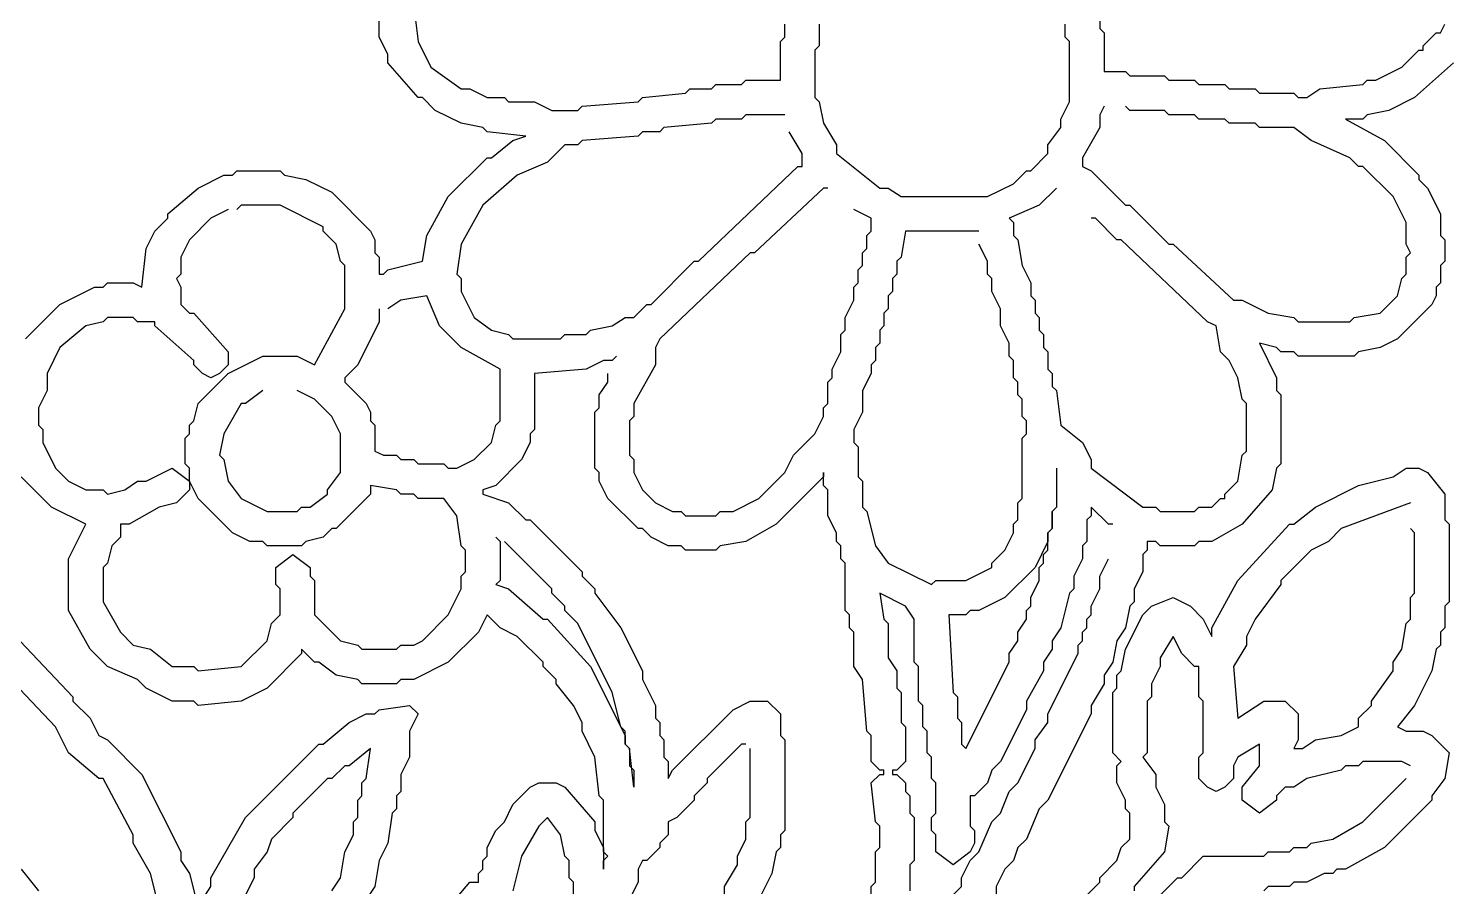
# Model space of a CAD drawing. Header units: metres. Extents: x 80 to 226, y 30 to 176.
# Drawn here: x 177.36 to 205.33, y 86.57 to 103.42 of the extents above; entities that cross this region are included whole.
import ezdxf

# ---------------------------------------------------------------- set-up
doc = ezdxf.new("R2010")
doc.units = ezdxf.units.M

msp = doc.modelspace()

# ---------------------------------------------------------------- linework, layer by layer
for points in [[(177.301, 97.329), (177.978, 98.006), (178.655, 98.345), (178.825, 98.345), (178.909, 98.429), (179.417, 98.429), (179.587, 98.345), (179.671, 99.107), (179.841, 99.445), (180.095, 99.699), (180.095, 99.784), (180.687, 100.292), (181.195, 100.546), (181.365, 100.546), (181.449, 100.631), (182.296, 100.631), (182.381, 100.546), (182.804, 100.461), (183.312, 100.207), (184.074, 99.445), (184.159, 99.276), (184.159, 99.022), (184.243, 98.937), (184.243, 98.599), (184.328, 98.599), (184.413, 98.683), (185.09, 98.853), (185.175, 99.361), (185.598, 100.123), (186.36, 100.885), (186.445, 100.885), (186.868, 101.223), (187.122, 101.308), (186.36, 101.393), (186.275, 101.477), (185.852, 101.562), (185.344, 101.816), (185.09, 102.07), (185.005, 102.07), (184.413, 102.747), (184.413, 102.917), (184.243, 103.255), (184.243, 104.102)], [(184.921, 103.848), (185.005, 103.171), (185.259, 102.663), (185.852, 102.239), (186.021, 102.239), (186.36, 102.07), (186.699, 102.07), (186.783, 101.985), (187.291, 101.985), (187.63, 101.816), (188.138, 101.816), (188.223, 101.901), (189.323, 101.985), (189.408, 102.07), (190.255, 102.155), (190.339, 102.239), (190.763, 102.239), (190.847, 102.324), (191.355, 102.324), (191.44, 102.409), (192.117, 102.409), (192.117, 103.171), (192.202, 103.255), (192.202, 103.509)], [(198.383, 103.763), (198.383, 103.425), (198.467, 103.34), (198.467, 102.578), (198.891, 102.578), (198.975, 102.493), (199.653, 102.493), (199.737, 102.409), (200.245, 102.409), (200.33, 102.324), (200.838, 102.324), (200.923, 102.239), (201.431, 102.239), (201.515, 102.155), (202.193, 102.155), (202.277, 102.07), (202.447, 102.07), (202.701, 102.239), (203.547, 102.324), (203.632, 102.409), (203.801, 102.409), (204.309, 102.663), (204.648, 103.001), (204.733, 103.001), (204.733, 103.086), (204.987, 103.34), (205.071, 103.34), (205.156, 103.509)], [(192.879, 103.509), (192.879, 103.086), (192.795, 103.001), (192.795, 102.07), (192.879, 101.985), (192.964, 101.562), (193.218, 101.139), (193.218, 100.969), (194.065, 100.292), (194.234, 100.292), (194.488, 100.123), (196.181, 100.123), (196.689, 100.377), (196.943, 100.631), (197.028, 100.631), (197.367, 100.969), (197.367, 101.139), (197.621, 101.477), (197.621, 101.647), (197.79, 101.985), (197.79, 103.171), (197.705, 103.255), (197.705, 103.509)], [(205.325, 102.747), (204.563, 102.07), (204.055, 101.816), (203.632, 101.731), (203.547, 101.647), (203.209, 101.647), (203.971, 101.223), (204.648, 100.546), (204.648, 100.461), (204.817, 100.292), (205.071, 99.784), (205.071, 99.361), (205.156, 99.276), (205.156, 98.853), (205.071, 98.768), (205.071, 98.429), (204.987, 98.345), (204.987, 98.175), (204.902, 98.006), (204.225, 97.329), (203.886, 97.159), (203.463, 97.075), (203.378, 96.99), (202.277, 96.99), (202.193, 97.075), (201.939, 97.075), (201.854, 97.159), (201.515, 97.244), (201.854, 96.567), (201.854, 96.313), (201.939, 96.228), (201.939, 94.873), (201.854, 94.789), (201.769, 94.365), (201.177, 93.688), (200.584, 93.349), (200.33, 93.349), (200.245, 93.265), (199.568, 93.265), (199.483, 93.349), (199.314, 93.349), (199.314, 93.18), (199.229, 93.095), (199.229, 92.757), (199.06, 92.418), (199.06, 92.164), (198.975, 92.079), (198.891, 91.656), (198.721, 91.402), (198.637, 90.979), (198.467, 90.725), (198.467, 90.555), (198.213, 90.132), (198.213, 89.963), (197.367, 88.269), (197.197, 88.1), (196.943, 87.507), (196.774, 87.338), (196.689, 87.084), (196.52, 86.915), (196.351, 86.576), (196.351, 86.237)], [(198.467, 101.901), (198.383, 101.731), (198.383, 101.477), (198.044, 100.885), (198.044, 100.715), (198.213, 100.631), (198.891, 99.953), (198.975, 99.953), (199.737, 99.191), (199.822, 99.191), (201.007, 98.091), (201.177, 98.091), (201.685, 97.837), (202.193, 97.752), (202.277, 97.667), (203.293, 97.667), (203.378, 97.752), (203.886, 97.837), (204.225, 98.175), (204.309, 98.514), (204.394, 98.599), (204.394, 98.937), (204.479, 99.022), (204.394, 99.191), (204.394, 99.615), (204.14, 100.123), (203.547, 100.715), (203.463, 100.715), (203.293, 100.885), (202.531, 101.223), (202.193, 101.477), (201.515, 101.477), (201.431, 101.562), (200.923, 101.562), (200.838, 101.647), (200.33, 101.647), (200.245, 101.731), (199.737, 101.731), (199.653, 101.816), (198.975, 101.816), (198.891, 101.901)], [(192.202, 101.731), (191.44, 101.731), (191.355, 101.647), (190.847, 101.647), (190.763, 101.562), (189.831, 101.477), (189.747, 101.393), (189.408, 101.393), (189.323, 101.308), (188.223, 101.223), (188.138, 101.139), (187.884, 101.139), (187.545, 100.8), (186.953, 100.546), (186.275, 99.953), (185.852, 99.191), (185.767, 98.599), (185.852, 98.514), (185.852, 98.26), (186.106, 97.752), (186.445, 97.498), (186.783, 97.413), (186.868, 97.329), (187.799, 97.329), (187.884, 97.413), (188.307, 97.413), (188.392, 97.498), (188.815, 97.583), (189.069, 97.752), (189.239, 97.752), (189.493, 98.006), (189.577, 98.006), (190.424, 98.853), (190.509, 98.853), (192.456, 100.715), (192.541, 100.715), (192.541, 100.969), (192.287, 101.393)], [(193.049, 100.292), (192.964, 100.292), (191.609, 99.022), (191.525, 99.022), (189.747, 97.329), (189.662, 97.159), (189.662, 96.821), (189.239, 96.059), (189.239, 95.805), (189.154, 95.72), (189.154, 95.043), (189.239, 94.958), (189.239, 94.704), (189.408, 94.365), (189.662, 94.111), (190.001, 93.942), (190.17, 93.942), (190.255, 93.857), (190.847, 93.857), (190.932, 93.942), (191.186, 93.942), (191.694, 94.196), (192.202, 94.704), (192.371, 95.043), (192.795, 95.466), (192.964, 95.805), (192.964, 95.974), (193.049, 96.059), (193.049, 96.482), (193.133, 96.567), (193.133, 96.736), (193.303, 97.075), (193.303, 97.413), (193.387, 97.498), (193.387, 97.752), (193.557, 98.091), (193.557, 98.345), (193.641, 98.429), (193.641, 98.683), (193.726, 98.768), (193.726, 99.022), (193.811, 99.107), (193.811, 99.361), (193.895, 99.445), (193.895, 99.699), (193.557, 99.869)], [(197.536, 100.292), (197.197, 99.953), (196.605, 99.699), (196.689, 99.615), (196.689, 99.361), (196.774, 99.276), (196.859, 98.768), (197.028, 98.429), (197.028, 98.175), (197.113, 98.091), (197.113, 97.837), (197.197, 97.752), (197.197, 97.498), (197.282, 97.413), (197.282, 97.159), (197.367, 97.075), (197.367, 96.736), (197.451, 96.651), (197.451, 96.397), (197.536, 96.313), (197.621, 95.635), (198.044, 95.297), (198.213, 94.958), (198.213, 94.789), (199.229, 94.027), (199.483, 94.027), (199.568, 93.942), (200.245, 93.942), (200.33, 94.027), (200.584, 94.027), (200.753, 94.196), (200.838, 94.196), (200.838, 94.281), (201.092, 94.535), (201.177, 95.043), (201.261, 95.127), (201.261, 96.059), (201.177, 96.143), (201.092, 96.567), (200.923, 96.905), (200.753, 97.075), (200.669, 97.583), (200.499, 97.667), (198.806, 99.276), (198.721, 99.276), (198.298, 99.699), (198.213, 99.699)], [(181.28, 99.869), (180.941, 99.699), (180.518, 99.276), (180.349, 98.937), (180.349, 98.599), (180.264, 98.514), (180.349, 98.345), (180.349, 98.006), (180.518, 97.837), (180.603, 97.837), (181.28, 97.075), (181.28, 96.821), (181.111, 96.651), (180.941, 96.567), (180.772, 96.651), (180.603, 96.821), (180.603, 96.905), (179.841, 97.583), (179.841, 97.667), (179.502, 97.667), (179.417, 97.752), (178.909, 97.752), (178.825, 97.667), (178.486, 97.583), (177.978, 97.159), (177.724, 96.651), (177.724, 96.313), (177.555, 95.974), (177.555, 95.635), (177.639, 95.551), (177.639, 95.297), (177.893, 94.789), (178.147, 94.535), (178.486, 94.365), (178.825, 94.365), (178.909, 94.281), (179.248, 94.365), (179.502, 94.535), (179.671, 94.535), (180.179, 94.789), (180.518, 94.535), (180.518, 94.365), (180.264, 94.111), (179.925, 94.027), (179.333, 93.688), (179.163, 93.688), (179.163, 93.434), (178.994, 93.265), (178.909, 92.926), (178.825, 92.841), (178.825, 92.164), (179.163, 91.571), (179.417, 91.317), (179.756, 91.233), (180.179, 90.894), (180.603, 90.894), (180.687, 90.809), (181.534, 90.894), (182.042, 91.402), (182.127, 91.741), (182.296, 91.91), (182.296, 92.418), (182.211, 92.503), (182.211, 92.841), (182.55, 93.095), (182.889, 92.841), (182.889, 92.672), (182.973, 92.587), (182.973, 91.91), (183.481, 91.402), (183.82, 91.317), (183.905, 91.233), (184.582, 91.233), (184.667, 91.317), (184.921, 91.317), (185.09, 91.402), (185.598, 91.91), (185.852, 92.418), (185.852, 92.672), (185.937, 92.757), (185.937, 93.18), (185.852, 93.265), (185.767, 93.857), (185.513, 94.196), (185.005, 94.196), (184.921, 94.281), (184.667, 94.281), (184.582, 94.365), (184.074, 94.45), (184.074, 94.281), (183.397, 93.603), (183.312, 93.603), (183.143, 93.434), (182.804, 93.349), (182.719, 93.265), (182.042, 93.265), (181.957, 93.349), (181.703, 93.349), (181.365, 93.519), (180.687, 94.196), (180.518, 94.535), (180.518, 94.789), (180.433, 94.873), (180.433, 95.381), (180.518, 95.466), (180.518, 95.635), (180.603, 95.72), (180.687, 96.059), (181.28, 96.651), (181.957, 96.99), (182.635, 96.99), (182.973, 96.821), (183.566, 97.921), (183.566, 98.768), (183.481, 98.853), (183.397, 99.191), (183.143, 99.445), (183.143, 99.53), (182.296, 99.953), (181.534, 99.953), (181.449, 99.869)], [(196.012, 99.445), (194.573, 99.445), (194.488, 98.937), (194.403, 98.853), (194.403, 98.599), (194.319, 98.514), (194.319, 98.26), (194.234, 98.175), (194.234, 97.921), (194.149, 97.837), (194.149, 97.583), (194.065, 97.498), (194.065, 97.244), (193.98, 97.159), (193.98, 96.905), (193.895, 96.821), (193.895, 96.651), (193.726, 96.313), (193.726, 95.889), (193.557, 95.551), (193.557, 95.297), (193.641, 95.212), (193.641, 94.619), (193.726, 94.535), (193.726, 94.027), (193.811, 93.942), (193.98, 93.265), (194.234, 92.926), (195.081, 92.503), (195.165, 92.587), (195.758, 92.587), (196.266, 92.841), (196.266, 92.926), (196.52, 93.18), (196.689, 93.519), (196.689, 93.688), (196.774, 93.773), (196.774, 94.111), (196.859, 94.196), (196.859, 95.381), (196.943, 95.466), (196.943, 95.72), (196.859, 95.805), (196.859, 96.143), (196.774, 96.228), (196.774, 96.482), (196.689, 96.567), (196.689, 96.905), (196.605, 96.99), (196.605, 97.244), (196.435, 97.583), (196.435, 97.921), (196.266, 98.26), (196.266, 98.514), (196.181, 98.599), (196.181, 98.853), (196.012, 99.191)], [(184.243, 97.921), (184.243, 97.667), (183.82, 96.821), (183.566, 96.567), (183.566, 96.482), (183.989, 96.059), (184.074, 95.889), (184.074, 95.72), (184.159, 95.635), (184.159, 95.127), (184.328, 95.043), (184.582, 95.043), (184.667, 94.958), (184.921, 94.958), (185.005, 94.873), (185.513, 94.873), (185.598, 94.789), (185.767, 94.789), (186.106, 94.958), (186.445, 95.297), (186.529, 95.635), (186.614, 95.72), (186.614, 96.736), (185.852, 97.159), (185.429, 97.583), (185.175, 98.175), (184.667, 98.091), (184.413, 97.921)], [(188.9, 96.99), (188.815, 96.905), (188.646, 96.905), (188.307, 96.736), (187.291, 96.651), (187.291, 95.551), (187.207, 95.466), (187.207, 95.297), (187.037, 94.958), (186.529, 94.45), (186.275, 94.365), (186.275, 94.281), (186.783, 94.111), (187.122, 93.773), (187.207, 93.773), (188.223, 92.757), (188.223, 92.672), (188.477, 92.418), (188.477, 92.333), (188.985, 91.656), (189.408, 90.809), (189.408, 90.64), (189.662, 90.132), (189.662, 89.878), (189.747, 89.793), (189.747, 89.539), (189.831, 89.455), (189.831, 89.116), (189.916, 89.031), (189.916, 88.693), (190.001, 88.862), (191.186, 90.047), (191.525, 90.217), (191.863, 90.217), (192.117, 89.963), (192.117, 89.539), (192.202, 89.455), (192.202, 87.677), (192.117, 87.592), (192.117, 87.338), (192.033, 87.253), (191.948, 86.83), (191.694, 86.322)], [(193.895, 86.407), (193.895, 86.576), (193.98, 86.661), (193.98, 87.253), (194.065, 87.338), (194.065, 87.761), (193.98, 87.846), (193.895, 88.608), (194.065, 88.777), (194.149, 88.777), (194.149, 88.862), (194.065, 88.862), (193.895, 89.031), (193.895, 89.539), (193.811, 89.624), (193.726, 90.64), (193.557, 90.894), (193.557, 91.571), (193.472, 91.656), (193.472, 91.91), (193.387, 91.995), (193.387, 92.926), (193.303, 93.011), (193.303, 93.265), (193.218, 93.349), (193.218, 93.519), (193.049, 93.857), (193.049, 94.365), (192.964, 94.45), (192.964, 94.704), (192.964, 94.619), (192.033, 93.688), (191.44, 93.349), (190.932, 93.265), (190.847, 93.18), (190.255, 93.18), (190.17, 93.265), (189.916, 93.265), (189.577, 93.434), (189.408, 93.603), (189.323, 93.603), (188.731, 94.196), (188.561, 94.535), (188.561, 94.704), (188.477, 94.789), (188.477, 95.889), (188.561, 95.974), (188.561, 96.228), (188.731, 96.482), (188.731, 96.651)], [(181.957, 96.313), (181.619, 96.059), (181.534, 96.059), (181.195, 95.466), (181.111, 95.043), (181.195, 94.958), (181.28, 94.535), (181.534, 94.196), (182.042, 93.942), (182.635, 93.942), (182.719, 94.027), (182.889, 94.027), (183.227, 94.281), (183.227, 94.365), (183.481, 94.704), (183.481, 95.466), (183.312, 95.805), (182.973, 96.143), (182.635, 96.313)], [(185.598, 86.153), (186.021, 86.661), (186.191, 86.661), (186.191, 86.83), (186.275, 86.915), (186.275, 87.084), (186.36, 87.169), (186.36, 87.338), (186.529, 87.677), (186.699, 87.846), (186.868, 88.185), (187.207, 88.523), (187.376, 88.608), (187.715, 88.608), (187.884, 88.523), (188.477, 87.846), (188.477, 87.677), (188.646, 87.338), (188.646, 86.915), (188.646, 87.084), (188.731, 87.169), (188.646, 87.253), (188.646, 88.269), (188.561, 88.354), (188.477, 89.116), (188.223, 89.624), (188.223, 89.793), (188.053, 90.132), (187.715, 90.555), (187.715, 90.64), (187.461, 90.894), (187.461, 90.979), (186.953, 91.487), (186.614, 91.656), (186.36, 91.91), (186.191, 91.571), (185.598, 90.979), (184.921, 90.64), (184.667, 90.64), (184.582, 90.555), (183.905, 90.555), (183.82, 90.64), (183.397, 90.725), (183.058, 90.979), (182.973, 90.979), (182.719, 91.233), (182.719, 91.148), (182.042, 90.471), (181.534, 90.217), (180.687, 90.132), (180.603, 90.217), (180.179, 90.217), (179.671, 90.471), (179.502, 90.64), (178.909, 90.894), (178.571, 91.233), (178.147, 91.995), (178.147, 93.011), (178.486, 93.688), (177.809, 94.027), (177.216, 94.619)], [(197.536, 94.789), (197.536, 94.027), (197.451, 93.942), (197.451, 93.603), (197.367, 93.519), (197.367, 93.349), (197.113, 92.841), (196.52, 92.249), (196.012, 91.995), (195.843, 91.995), (195.758, 91.91), (195.419, 91.91), (195.504, 90.386), (195.589, 90.301), (195.589, 89.878), (195.673, 89.793), (195.673, 89.37), (195.758, 89.285), (196.605, 90.979), (196.605, 91.148), (196.774, 91.402), (196.774, 91.571), (196.943, 91.825), (196.943, 91.995), (197.028, 92.079), (197.028, 92.249), (197.197, 92.587), (197.197, 92.841), (197.282, 92.926), (197.282, 93.095), (197.367, 93.18), (197.367, 93.519), (197.451, 93.603), (197.451, 93.942), (197.536, 94.027)], [(197.451, 85.729), (198.383, 86.661), (198.383, 86.745), (198.721, 87.084), (198.806, 87.338), (198.975, 87.507), (198.975, 88.015), (198.891, 88.1), (198.891, 88.269), (198.721, 88.608), (198.721, 88.947), (198.806, 89.031), (198.637, 89.201), (198.637, 90.386), (198.721, 90.471), (198.721, 90.725), (198.806, 90.809), (198.891, 91.233), (199.229, 91.91), (199.399, 92.079), (199.822, 92.249), (200.161, 92.079), (200.415, 91.825), (200.584, 91.487), (200.584, 91.656), (201.092, 92.587), (202.108, 93.688), (202.193, 93.688), (202.616, 94.027), (203.463, 94.45), (204.14, 94.619), (204.394, 94.789), (204.648, 94.789), (204.817, 94.704), (205.156, 94.281), (205.156, 93.773), (205.241, 93.688), (205.241, 92.164), (205.156, 92.079), (205.156, 91.656), (205.071, 91.571), (205.071, 91.317), (204.987, 91.233), (204.902, 90.809), (204.563, 90.132), (204.225, 89.709), (204.394, 89.624), (204.733, 89.624), (204.902, 89.539), (205.241, 89.201), (205.156, 88.693), (204.902, 88.354), (204.902, 88.269), (203.971, 87.338), (203.209, 86.915), (203.039, 86.915), (202.955, 86.83), (202.785, 86.83), (202.447, 86.661), (202.193, 86.661), (202.108, 86.576), (201.685, 86.576), (201.6, 86.491)], [(198.637, 93.688), (198.552, 93.688), (198.213, 94.027), (198.213, 93.857), (198.129, 93.773), (198.129, 93.349), (198.044, 93.265), (198.044, 93.011), (197.875, 92.672), (197.875, 92.418), (197.79, 92.333), (197.621, 91.656), (197.451, 91.402), (197.451, 91.233), (197.282, 90.979), (197.282, 90.809), (196.943, 90.217), (196.943, 90.047), (196.435, 89.031), (196.266, 88.862), (196.181, 88.608), (195.927, 88.354), (195.843, 88.354), (195.843, 87.761), (195.927, 87.677), (195.927, 87.423), (195.843, 87.253), (195.504, 86.999), (195.165, 87.253), (195.165, 87.592), (195.081, 87.677), (195.081, 87.931), (195.165, 88.015), (195.165, 88.608), (195.081, 88.693), (195.081, 89.116), (194.996, 89.201), (194.996, 89.624), (194.911, 89.709), (194.911, 90.132), (194.827, 90.217), (194.827, 90.894), (194.742, 90.979), (194.742, 91.825), (194.573, 92.079), (194.065, 92.333), (194.149, 91.825), (194.234, 91.741), (194.234, 91.063), (194.403, 90.809), (194.403, 90.471), (194.488, 90.386), (194.488, 89.793), (194.573, 89.709), (194.573, 89.031), (194.403, 88.862), (194.319, 88.862), (194.319, 88.777), (194.403, 88.777), (194.573, 88.608), (194.573, 88.439), (194.657, 88.354), (194.657, 88.015), (194.742, 87.931), (194.742, 87.084), (194.657, 86.999), (194.657, 86.491)], [(204.479, 94.111), (203.124, 93.603), (202.87, 93.349), (202.531, 93.18), (201.939, 92.587), (201.939, 92.503), (201.431, 91.825), (201.261, 91.487), (201.261, 91.317), (201.007, 90.894), (201.092, 89.878), (201.6, 90.217), (202.023, 90.217), (202.277, 89.963), (202.277, 89.455), (202.193, 89.285), (202.362, 89.285), (202.616, 89.455), (203.124, 89.539), (203.463, 89.709), (203.463, 89.878), (203.717, 90.132), (203.717, 90.217), (204.14, 90.809), (204.14, 90.979), (204.309, 91.233), (204.394, 91.741), (204.479, 91.825), (204.479, 92.249), (204.563, 92.333), (204.563, 93.519), (204.479, 93.603)], [(186.529, 93.434), (186.614, 93.349), (186.614, 92.587), (186.529, 92.503), (186.783, 92.418), (187.461, 91.825), (187.545, 91.825), (188.392, 90.894), (189.069, 89.539), (189.069, 89.37), (189.154, 89.285), (189.154, 88.947), (189.239, 88.862), (189.239, 88.523), (189.154, 89.285), (189.069, 89.37), (189.069, 89.624), (188.985, 89.709), (188.815, 90.386), (188.138, 91.741), (187.884, 91.995), (187.884, 92.079), (187.63, 92.333), (187.63, 92.418), (186.699, 93.349)], [(195.165, 86.068), (195.673, 86.576), (195.673, 86.745), (195.843, 87.084), (196.012, 87.253), (196.266, 87.846), (196.435, 88.015), (196.605, 88.439), (196.774, 88.608), (197.113, 89.285), (197.113, 89.455), (197.367, 89.793), (197.367, 89.963), (197.959, 91.148), (197.959, 91.317), (198.044, 91.402), (198.044, 91.571), (198.129, 91.656), (198.129, 91.825), (198.213, 91.91), (198.213, 92.079), (198.383, 92.418), (198.383, 92.672), (198.552, 93.011)], [(176.623, 91.995), (178.232, 90.301), (178.232, 90.217), (178.571, 89.878), (178.74, 89.539), (178.909, 89.455), (179.587, 88.777), (180.349, 87.253), (180.349, 87.084), (180.518, 86.83), (180.687, 86.153)], [(204.479, 88.947), (204.309, 89.031), (203.547, 89.031), (203.463, 88.947), (203.209, 88.947), (203.124, 88.862), (202.447, 88.693), (202.193, 88.523), (202.023, 88.523), (201.854, 88.354), (201.854, 88.269), (201.515, 88.015), (201.177, 88.269), (201.177, 88.523), (201.515, 88.947), (201.515, 89.37), (201.092, 89.116), (201.007, 88.947), (201.007, 88.693), (200.838, 88.523), (200.669, 88.439), (200.499, 88.523), (200.33, 88.693), (200.33, 89.116), (200.415, 89.201), (200.415, 90.217), (200.33, 90.301), (200.33, 90.894), (200.245, 90.894), (199.991, 91.148), (199.822, 91.487), (199.568, 91.063), (199.568, 90.894), (199.399, 90.555), (199.399, 90.301), (199.314, 90.217), (199.314, 89.201), (199.229, 89.116), (199.483, 88.777), (199.483, 88.523), (199.653, 88.185), (199.653, 87.846), (199.737, 87.761), (199.653, 87.253), (199.06, 86.576), (199.06, 86.491)], [(179.925, 86.153), (179.756, 86.83), (179.417, 87.423), (179.417, 87.592), (178.825, 88.693), (178.74, 88.693), (178.147, 89.201), (177.893, 89.709), (176.369, 91.317)], [(180.772, 86.322), (180.941, 86.576), (180.941, 86.745), (181.619, 87.931), (183.058, 89.37), (183.143, 89.37), (183.651, 89.793), (183.989, 89.963), (184.159, 89.963), (184.243, 90.047), (184.836, 90.132), (185.005, 89.963), (184.836, 89.624), (184.836, 89.116), (184.667, 88.777), (184.667, 88.439), (184.582, 88.354), (184.582, 88.1), (184.497, 88.015), (184.413, 87.423), (184.243, 87.084), (184.159, 86.576), (183.989, 86.322)], [(183.312, 86.491), (183.481, 86.745), (183.566, 87.253), (183.735, 87.592), (183.735, 87.846), (183.82, 87.931), (183.82, 88.269), (183.905, 88.354), (183.905, 88.608), (183.989, 88.693), (184.074, 89.285), (183.651, 88.947), (183.566, 88.947), (183.312, 88.693), (183.227, 88.693), (182.55, 88.015), (182.55, 87.931), (182.127, 87.507), (182.042, 87.253), (181.788, 86.915), (181.788, 86.745), (181.365, 85.899)], [(191.44, 89.37), (191.355, 89.37), (190.678, 88.693), (190.678, 88.608), (190.424, 88.354), (190.424, 88.269), (190.085, 87.931), (189.916, 87.846), (189.916, 87.592), (189.747, 87.423), (189.747, 87.338), (189.493, 87.084), (189.408, 87.084), (189.323, 86.915), (189.323, 86.661), (189.069, 86.153)], [(191.017, 86.153), (191.017, 86.576), (191.271, 86.999), (191.271, 87.169), (191.44, 87.507), (191.44, 87.846), (191.525, 87.931), (191.525, 89.285)], [(198.467, 85.306), (199.907, 86.745), (199.991, 86.745), (200.415, 87.169), (201.6, 87.169), (201.685, 87.253), (202.108, 87.253), (202.193, 87.338), (202.447, 87.338), (202.531, 87.423), (202.955, 87.507), (203.547, 87.846), (204.394, 88.693)], [(188.053, 86.153), (188.053, 86.661), (187.969, 86.745), (187.969, 87.084), (187.884, 87.169), (187.799, 87.592), (187.545, 87.931), (187.376, 87.761), (187.037, 87.169), (186.868, 86.491)], [(177.216, 86.915), (177.555, 86.491)]]:
    msp.add_lwpolyline(points)

doc.saveas('drawing.dxf')
